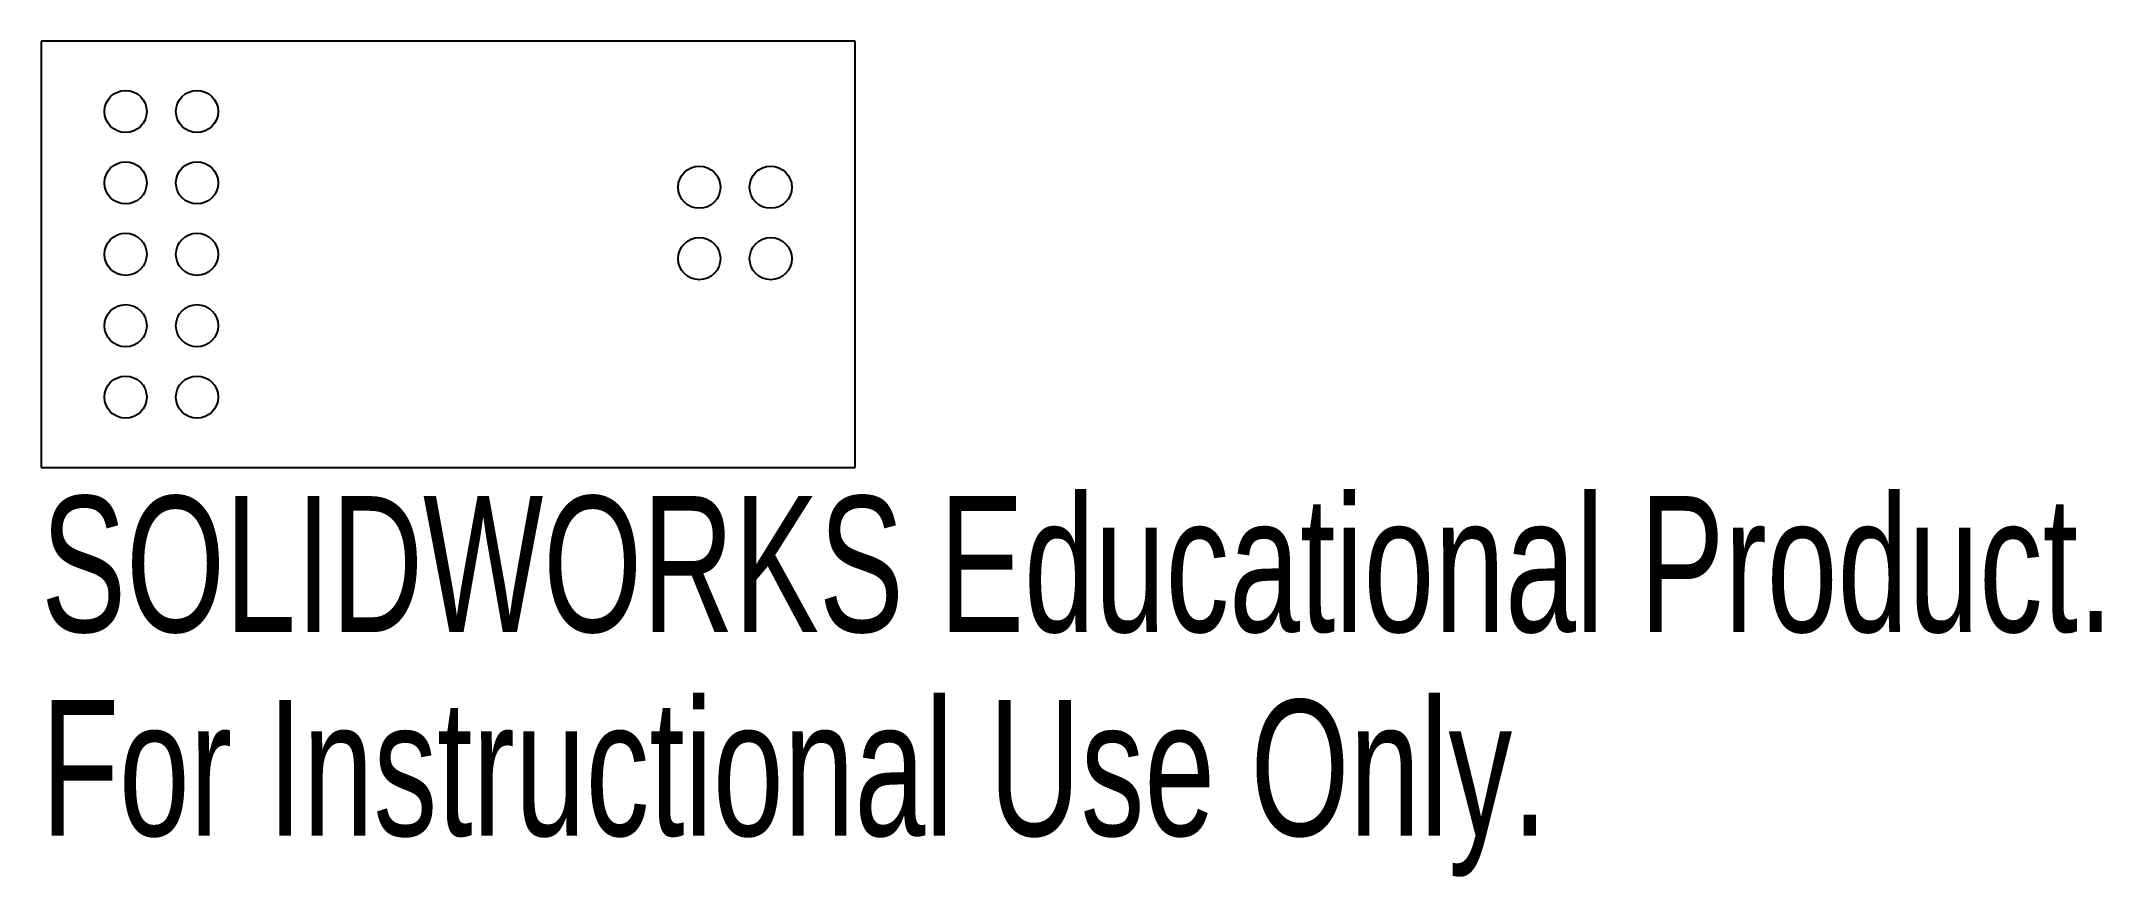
# Model space of a CAD drawing. Header units: millimetres. Extents: x -8.2 to 65, y -62 to -32.3.
import ezdxf

# ---------------------------------------------------------------- set-up
doc = ezdxf.new("R2010")
doc.units = ezdxf.units.MM
doc.styles.add('SLDTEXTSTYLE0', font='TXT', dxfattribs={"width": 0.7})

msp = doc.modelspace()

# ---------------------------------------------------------------- linework, layer by layer
at = {"color": 7, "linetype": 'Continuous', "lineweight": 25}
for p, q in [((-8.24, -32.294), (-8.24, -47.454)), ((20.7, -32.294), (-8.24, -32.294)), ((20.7, -47.454), (20.7, -32.294)), ((-8.24, -47.454), (20.7, -47.454))]:
    msp.add_line(p, q, dxfattribs=at)
for centre in [(-5.24, -34.794), (-2.7, -34.794), (-5.24, -37.334), (-2.7, -37.334), (15.16, -37.489), (17.7, -37.489), (-5.24, -39.874), (-2.7, -39.874), (15.16, -40.029), (17.7, -40.029), (-5.24, -42.414), (-2.7, -42.414), (-5.24, -44.954), (-2.7, -44.954)]:
    msp.add_circle(centre, 0.75, dxfattribs=at)

# ---------------------------------------------------------------- texts
at = {"color": 7, "linetype": 'Continuous', "char_height": 4.83362, "attachment_point": 1, "style": 'SLDTEXTSTYLE0'}
for s, insert in [('SOLIDWORKS Educational Product.', (-8.24, -48.474)), ('For Instructional Use Only.', (-8.24, -55.724))]:
    msp.add_mtext(s, dxfattribs=dict(at, insert=insert))

doc.saveas('drawing.dxf')
